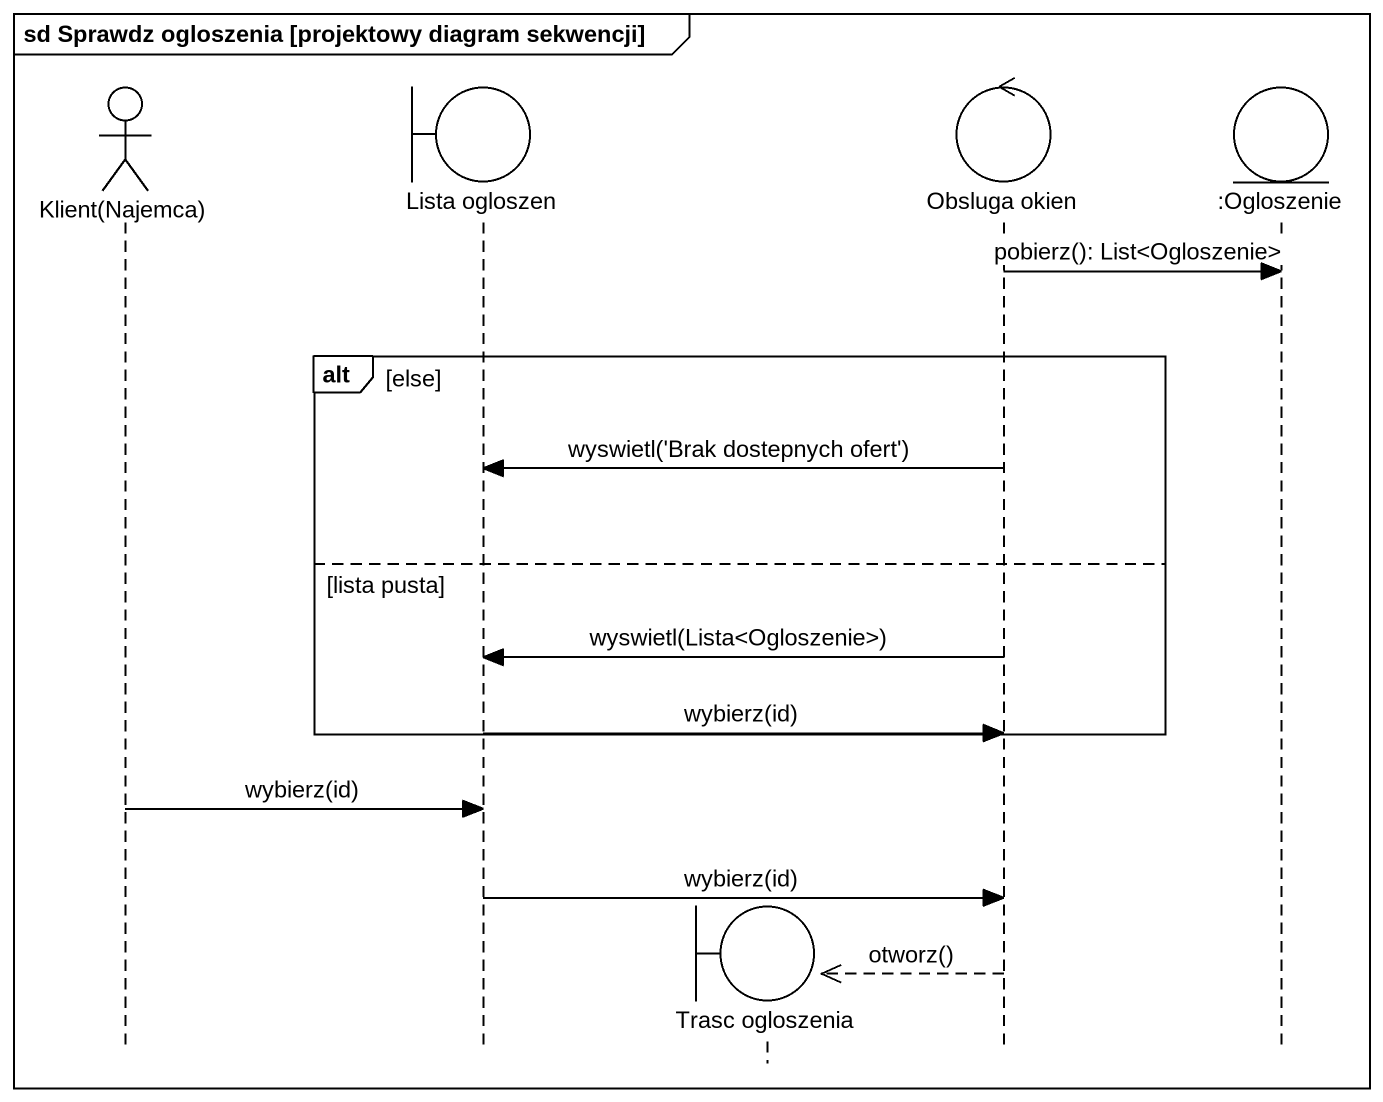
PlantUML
@startuml
mainframe sd Sprawdz ogloszenia [projektowy diagram sekwencji]
hide footbox
actor "Klient(Najemca)" as Klient_Najemca
boundary "Lista ogloszen" as Lista_ogloszen
boundary "Trasc ogloszenia" as Trasc_ogloszenia
control "Obsluga okien" as Obsluga_okien
entity ":Ogloszenie" as Ogloszenie

Obsluga_okien -> Ogloszenie : pobierz(): List<Ogloszenie>
alt else
  Obsluga_okien -> Lista_ogloszen : wyswietl('Brak dostepnych ofert')
else lista pusta
  Obsluga_okien -> Lista_ogloszen : wyswietl(Lista<Ogloszenie>)
  Lista_ogloszen -> Obsluga_okien : wybierz(id)
end
Klient_Najemca -> Lista_ogloszen : wybierz(id)
Lista_ogloszen -> Obsluga_okien : wybierz(id)
Obsluga_okien -->> Trasc_ogloszenia ** : otworz()
@enduml
